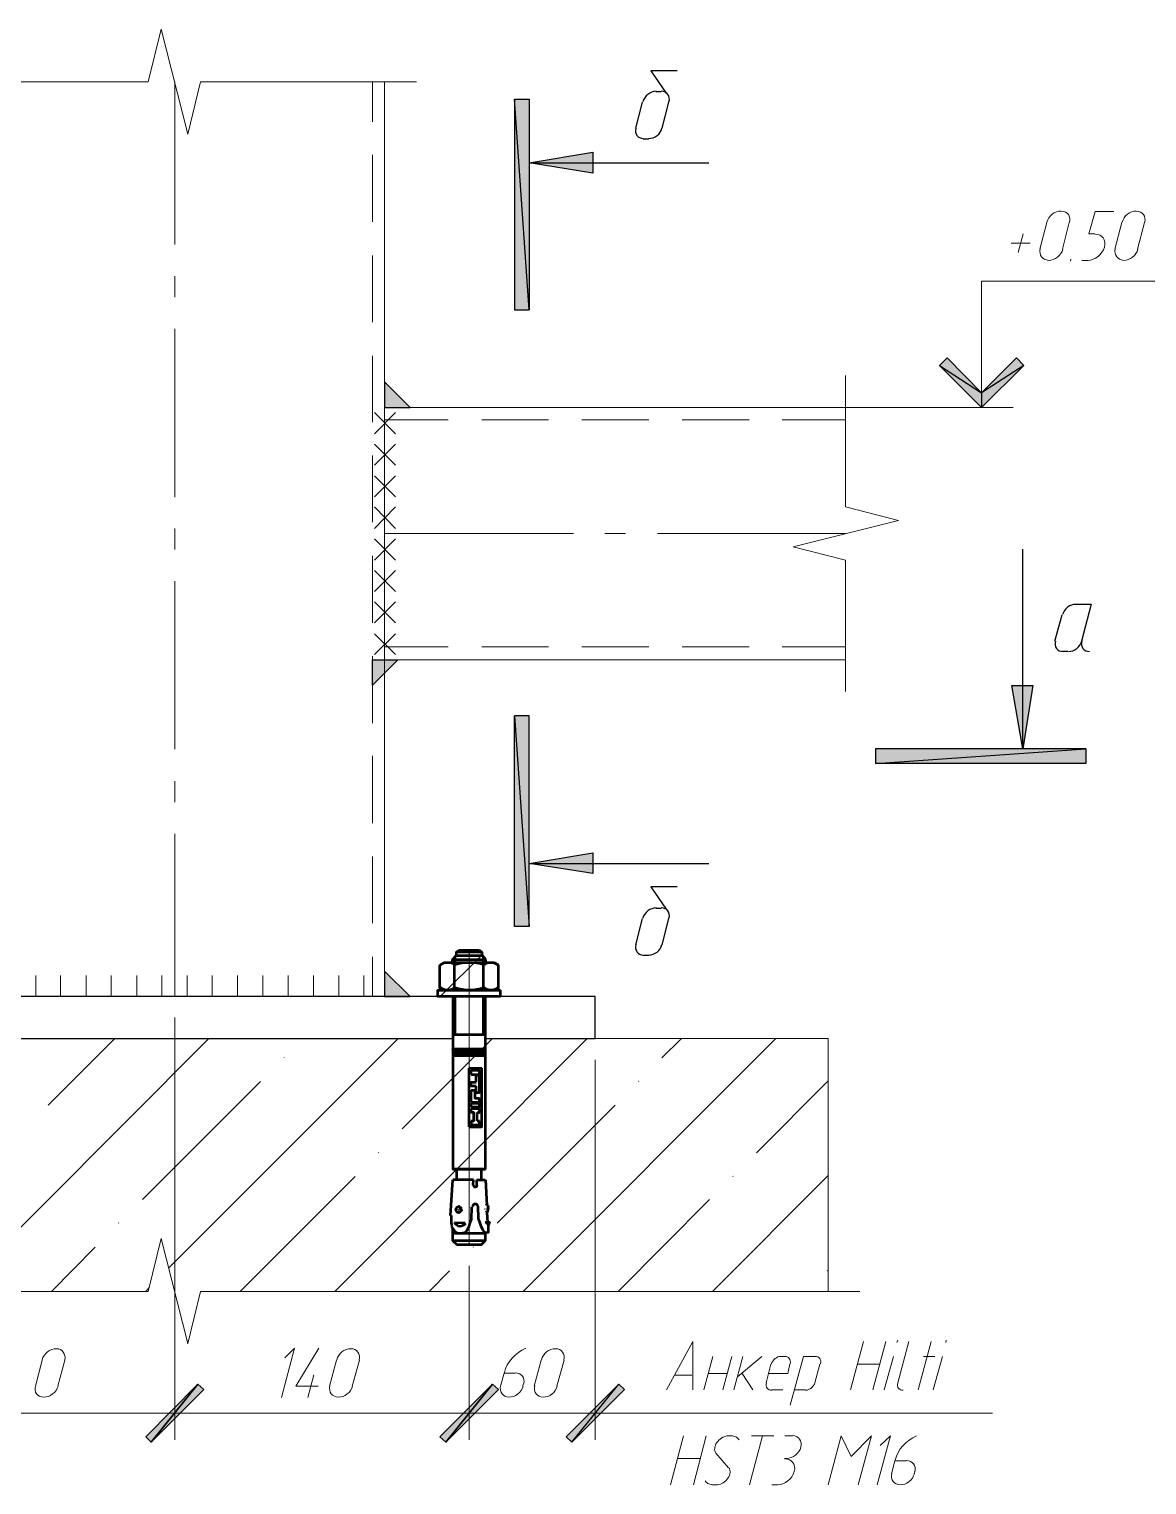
# Model space of a CAD drawing. Header units: millimetres. Extents: x -678 to 5260, y -935 to 3264.
# Drawn here: x 207 to 738, y 729 to 1421 of the extents above; entities that cross this region are included whole.
import ezdxf

# ---------------------------------------------------------------- set-up
doc = ezdxf.new("R2010")
doc.units = ezdxf.units.MM
doc.header["$MEASUREMENT"] = 0
doc.layers.get('0').update_dxf_attribs({"linetype": 'CONTINUOUS'})

msp = doc.modelspace()

# ---------------------------------------------------------------- hatches: boundary and pattern name
at = {"true_color": 0x000007}
h = msp.add_hatch(color=7, dxfattribs=at)
h.paths.add_polyline_path([(444.92591, 1387.77625), (444.92591, 1287.69326), (437.95495, 1387.77625)])
h.paths.add_polyline_path([(444.92591, 1287.69326), (437.95495, 1387.77625), (437.95495, 1287.69326)])
for points in [[(444.92591, 1357.56878), (475.13337, 1362.71401), (475.13337, 1352.7555)], [(376.21221, 1241.38621), (388.3284, 1241.38621), (376.21221, 1253.50239)], [(370.40308, 1121.38621), (382.51927, 1121.38621), (370.40308, 1109.436)], [(679.44873, 1079.06255), (674.3035, 1109.27002), (684.26201, 1109.27002)], [(444.92591, 1024.62272), (475.13337, 1029.76795), (475.13337, 1019.80944)], [(376.21221, 961.38621), (388.3284, 961.38621), (376.21221, 973.50239)]]:
    msp.add_hatch(color=7, dxfattribs=at).paths.add_polyline_path(points)
h = msp.add_hatch(color=7, dxfattribs=at)
h.paths.add_polyline_path([(659.86367, 1241.38621), (639.94665, 1261.30322), (659.86367, 1248.35716)])
h.paths.add_polyline_path([(639.94665, 1261.30322), (659.86367, 1248.35716), (643.59811, 1264.95467)])
h = msp.add_hatch(color=7, dxfattribs=at)
h.paths.add_polyline_path([(659.86367, 1241.38621), (679.94665, 1261.30322), (659.86367, 1248.35716)])
h.paths.add_polyline_path([(679.94665, 1261.30322), (659.86367, 1248.35716), (676.46118, 1264.95467)])
h = msp.add_hatch(color=7, dxfattribs=at)
h.paths.add_polyline_path([(437.95495, 994.7472), (437.95495, 1094.83019), (444.92591, 994.7472)])
h.paths.add_polyline_path([(437.95495, 1094.83019), (444.92591, 994.7472), (444.92591, 1094.83019)])
h = msp.add_hatch(color=7, dxfattribs=at)
h.paths.add_polyline_path([(709.49022, 1072.0916), (609.40723, 1072.0916), (709.49022, 1079.06255)])
h.paths.add_polyline_path([(609.40723, 1072.0916), (709.49022, 1079.06255), (609.40723, 1079.06255)])
h = msp.add_hatch(color=7, dxfattribs=at)
h.paths.add_polyline_path([(262.68524, 752.25758), (265.17487, 749.60197), (287.41553, 777.15384)])
h.paths.add_polyline_path([(265.17487, 749.60197), (287.41553, 777.15384), (290.23711, 774.66421)])
h = msp.add_hatch(color=7, dxfattribs=at)
h.paths.add_polyline_path([(290.23711, 774.66421), (287.41553, 777.15384), (265.17487, 749.60197)])
h.paths.add_polyline_path([(287.41553, 777.15384), (265.17487, 749.60197), (262.68524, 752.25758)])
h = msp.add_hatch(color=7, dxfattribs=at)
h.paths.add_polyline_path([(402.43628, 752.25758), (405.25786, 749.60197), (427.49852, 777.15384)])
h.paths.add_polyline_path([(405.25786, 749.60197), (427.49852, 777.15384), (430.3201, 774.66421)])
h = msp.add_hatch(color=7, dxfattribs=at)
h.paths.add_polyline_path([(430.3201, 774.66421), (427.49852, 777.15384), (405.25786, 749.60197)])
h.paths.add_polyline_path([(427.49852, 777.15384), (405.25786, 749.60197), (402.43628, 752.25758)])
h = msp.add_hatch(color=7, dxfattribs=at)
h.paths.add_polyline_path([(462.51927, 752.25758), (465.17487, 749.60197), (487.58151, 777.15384)])
h.paths.add_polyline_path([(465.17487, 749.60197), (487.58151, 777.15384), (490.23711, 774.66421)])

# ---------------------------------------------------------------- linework, layer by layer
at = {"color": 7, "linetype": 'Continuous', "lineweight": 9, "true_color": 0x000007}
for points in [[(391.31595, 1396.075), (376.21221, 1396.075), (288.74333, 1396.075), (282.60225, 1371.17874), (269.98815, 1421.13724), (263.84707, 1396.075), (176.37819, 1396.075), (161.27445, 1396.075)], [(276.46118, 1318.7306), (276.46118, 1396.075), (276.46118, 1396.075)], [(370.40308, 1396.075), (370.40308, 1377.15384), (370.40308, 1377.15384)], [(376.21221, 1396.075), (376.21221, 1396.24098), (376.21221, 1396.24098)], [(370.40308, 1361.38621), (370.40308, 1329.51899), (370.40308, 1329.51899)], [(690.90101, 1329.18704), (687.58151, 1316.57293), (687.58151, 1316.57293)], [(698.36989, 1316.57293), (701.52342, 1329.18704), (701.52342, 1329.18704)], [(722.76823, 1334.49824), (713.80557, 1334.49824), (710.81802, 1323.87583), (713.6396, 1323.87583)], [(726.58566, 1329.18704), (723.26615, 1316.57293), (723.26615, 1316.57293)], [(734.05454, 1316.57293), (737.37404, 1329.18704), (737.37404, 1329.18704)], [(677.29105, 1314.91318), (679.6147, 1323.87583), (679.6147, 1323.87583)], [(673.97155, 1319.3945), (682.9342, 1319.3945), (682.9342, 1319.3945)], [(370.40308, 1313.58538), (370.40308, 1281.88413), (370.40308, 1281.88413)], [(702.18732, 1310.92977), (702.35329, 1311.75965), (702.35329, 1311.75965)], [(710.3201, 1311.26172), (707.49852, 1311.26172), (707.49852, 1311.26172)], [(276.46118, 1293.83434), (276.46118, 1303.79284), (276.46118, 1303.79284)], [(659.86367, 1241.38621), (659.86367, 1301.30322), (659.86367, 1301.30322)], [(659.86367, 1301.30322), (770.56906, 1301.30322), (770.56906, 1301.30322)], [(276.46118, 1198.7306), (276.46118, 1278.7306), (276.46118, 1278.7306)], [(370.40308, 1265.95052), (370.40308, 1234.41525), (370.40308, 1234.41525)], [(595.29935, 1256.48994), (595.29935, 1241.38621), (595.29935, 1194.0833), (620.36159, 1187.61027), (570.40308, 1175.16214), (595.29935, 1168.85509), (595.29935, 1121.38621), (595.29935, 1106.44845)], [(371.39893, 1228.7721), (381.35744, 1238.89658), (381.35744, 1238.89658)], [(381.35744, 1228.7721), (371.39893, 1238.89658), (371.39893, 1238.89658)], [(376.21221, 1121.38621), (376.21221, 1241.38621), (376.21221, 1241.38621)], [(595.29935, 1241.38621), (595.13337, 1241.55218), (595.13337, 1241.55218)], [(595.29935, 1241.38621), (674.9674, 1241.38621), (674.9674, 1241.38621)], [(376.21221, 1235.4111), (406.41968, 1235.4111), (406.41968, 1235.4111)], [(422.35329, 1235.4111), (454.05454, 1235.4111), (454.05454, 1235.4111)], [(469.98815, 1235.4111), (501.68939, 1235.4111), (501.68939, 1235.4111)], [(517.623, 1235.4111), (549.49022, 1235.4111), (549.49022, 1235.4111)], [(565.09188, 1235.4111), (595.29935, 1235.4111), (595.29935, 1235.4111)], [(370.40308, 1218.48164), (370.40308, 1186.7804), (370.40308, 1186.7804)], [(371.39893, 1214.00031), (381.35744, 1223.95882), (381.35744, 1223.95882)], [(381.35744, 1214.00031), (371.39893, 1223.95882), (371.39893, 1223.95882)], [(371.39893, 1198.89658), (381.35744, 1208.85509), (381.35744, 1208.85509)], [(381.35744, 1198.89658), (371.39893, 1208.85509), (371.39893, 1208.85509)], [(371.39893, 1183.79284), (381.35744, 1194.0833), (381.35744, 1194.0833)], [(381.35744, 1183.79284), (371.39893, 1194.0833), (371.39893, 1194.0833)], [(276.46118, 1173.83434), (276.46118, 1183.79284), (276.46118, 1183.79284)], [(371.39893, 1168.85509), (381.35744, 1178.97957), (381.35744, 1178.97957)], [(381.35744, 1168.85509), (371.39893, 1178.97957), (371.39893, 1178.97957)], [(376.21221, 1181.46919), (466.00474, 1181.46919), (466.00474, 1181.46919)], [(480.77653, 1181.46919), (490.73503, 1181.46919), (490.73503, 1181.46919)], [(505.83877, 1181.46919), (595.29935, 1181.46919), (595.29935, 1181.46919)], [(370.40308, 1170.84679), (370.40308, 1138.97957), (370.40308, 1138.97957)], [(371.39893, 1153.91733), (381.35744, 1163.87583), (381.35744, 1163.87583)], [(381.35744, 1153.91733), (371.39893, 1163.87583), (371.39893, 1163.87583)], [(276.46118, 1078.89658), (276.46118, 1158.7306), (276.46118, 1158.7306)], [(371.39893, 1138.97957), (381.35744, 1148.93807), (381.35744, 1148.93807)], [(381.35744, 1138.97957), (371.39893, 1148.93807), (371.39893, 1148.93807)], [(371.39893, 1123.87583), (381.35744, 1133.83434), (381.35744, 1133.83434)], [(381.35744, 1123.87583), (371.39893, 1133.83434), (371.39893, 1133.83434)], [(370.40308, 1123.21193), (370.40308, 1091.34471), (370.40308, 1091.34471)], [(406.41968, 1127.52728), (376.21221, 1127.52728), (376.21221, 1127.52728)], [(454.05454, 1127.52728), (422.35329, 1127.52728), (422.35329, 1127.52728)], [(501.68939, 1127.52728), (469.98815, 1127.52728), (469.98815, 1127.52728)], [(549.49022, 1127.52728), (517.623, 1127.52728), (517.623, 1127.52728)], [(595.29935, 1127.52728), (565.09188, 1127.52728), (565.09188, 1127.52728)], [(370.40308, 1075.74305), (370.40308, 1043.87583), (370.40308, 1043.87583)], [(276.46118, 1053.83434), (276.46118, 1063.79284), (276.46118, 1063.79284)], [(276.46118, 961.38621), (276.46118, 1038.7306), (276.46118, 1038.7306)], [(370.40308, 1027.94222), (370.40308, 996.24098), (370.40308, 996.24098)], [(416.37819, 843.54388), (416.37819, 983.46089), (416.37819, 983.46089)], [(370.40308, 980.30737), (370.40308, 961.38621), (370.40308, 961.38621)], [(402.60225, 961.38621), (422.35329, 981.13724), (422.35329, 981.13724)], [(376.21221, 961.38621), (388.3284, 961.38621), (376.21221, 973.50239), (376.21221, 961.38621), (176.37819, 961.38621)], [(210.40308, 961.38621), (210.40308, 971.34471), (210.40308, 971.34471)], [(222.18732, 961.38621), (222.18732, 971.34471), (222.18732, 971.34471)], [(234.3035, 961.38621), (234.3035, 971.34471), (234.3035, 971.34471)], [(246.25371, 961.38621), (246.25371, 971.34471), (246.25371, 971.34471)], [(258.36989, 961.38621), (258.36989, 971.34471), (258.36989, 971.34471)], [(270.3201, 961.38621), (270.3201, 971.34471), (270.3201, 971.34471)], [(282.43628, 961.38621), (282.43628, 971.34471), (282.43628, 971.34471)], [(294.22051, 961.38621), (294.22051, 971.34471), (294.22051, 971.34471)], [(306.33669, 961.38621), (306.33669, 971.34471), (306.33669, 971.34471)], [(318.2869, 961.38621), (318.2869, 971.34471), (318.2869, 971.34471)], [(330.40308, 961.38621), (330.40308, 971.34471), (330.40308, 971.34471)], [(342.35329, 961.38621), (342.35329, 971.34471), (342.35329, 971.34471)], [(354.46947, 961.38621), (354.46947, 971.34471), (354.46947, 971.34471)], [(366.25371, 961.38621), (366.25371, 971.34471), (366.25371, 971.34471)], [(276.46118, 951.4277), (276.46118, 750.7638), (276.46118, 750.7638)], [(276.46118, 951.4277), (276.46118, 750.7638), (276.46118, 750.7638)], [(424.01304, 941.46919), (587.00059, 941.46919), (587.00059, 821.30322), (288.74333, 821.30322), (282.60225, 796.57293), (269.98815, 846.36546), (263.84707, 821.30322), (-34.41019, 821.30322), (-49.51393, 821.30322)], [(144.01304, 941.46919), (408.57736, 941.46919), (408.57736, 941.46919)], [(172.72674, 821.30322), (292.72674, 941.46919), (292.72674, 941.46919)], [(216.37819, 909.76795), (247.91346, 941.46919), (247.91346, 941.46919)], [(273.6396, 832.42355), (382.68524, 941.46919), (382.68524, 941.46919)], [(352.47777, 821.30322), (472.47777, 941.46919), (472.47777, 941.46919)], [(384.51097, 898.48164), (427.49852, 941.46919), (427.49852, 941.46919)], [(442.10433, 821.30322), (562.10433, 941.46919), (562.10433, 941.46919)], [(507.99645, 932.34056), (517.29105, 941.46919), (517.29105, 941.46919)], [(328.41138, 932.34056), (328.41138, 932.50654), (328.41138, 932.50654)], [(476.2952, 931.34471), (476.2952, 750.7638), (476.2952, 750.7638)], [(261.19147, 864.95467), (317.29105, 921.05426), (317.29105, 921.05426)], [(497.04209, 921.05426), (496.87611, 921.22023), (496.87611, 921.22023)], [(552.9757, 887.19533), (587.00059, 921.38621), (587.00059, 921.38621)], [(429.6562, 853.66836), (485.75578, 909.76795), (485.75578, 909.76795)], [(373.39064, 887.19533), (373.22466, 887.36131), (373.22466, 887.36131)], [(307.49852, 821.30322), (362.2703, 875.90903), (362.2703, 875.90903)], [(532.06284, 821.30322), (587.00059, 876.40695), (587.00059, 876.40695)], [(541.85537, 875.90903), (541.68939, 876.075), (541.68939, 876.075)], [(487.24956, 821.30322), (530.56906, 864.95467), (530.56906, 864.95467)], [(413.39064, 859.97542), (409.40723, 860.30737), (409.40723, 860.30737)], [(411.39893, 858.14969), (411.56491, 862.29907), (411.56491, 862.29907)], [(423.51512, 860.30737), (426.00474, 860.47334), (426.00474, 860.47334)], [(249.90516, 853.66836), (249.73918, 853.83434), (249.73918, 853.83434)], [(217.87196, 821.30322), (238.61885, 842.38206), (238.61885, 842.38206)], [(418.36989, 842.38206), (418.20391, 842.54803), (418.20391, 842.54803)], [(397.29105, 821.30322), (407.08358, 831.09575), (407.08358, 831.09575)], [(416.37819, 833.4194), (416.37819, 750.7638), (416.37819, 750.7638)], [(416.37819, 833.4194), (416.37819, 750.7638), (416.37819, 750.7638)], [(586.66864, 831.09575), (586.50267, 831.26172), (586.50267, 831.26172)], [(262.68524, 821.30322), (264.34499, 823.12894), (264.34499, 823.12894)], [(602.10433, 821.30322), (587.00059, 821.30322), (587.00059, 821.30322)], [(282.60225, 796.57293), (282.43628, 796.7389), (282.43628, 796.7389)], [(510.15412, 774.49824), (522.60225, 797.56878), (522.60225, 774.49824)], [(603.76408, 797.56878), (597.623, 774.49824), (597.623, 774.49824)], [(608.24541, 774.49824), (614.38649, 797.56878), (614.38649, 797.56878)], [(620.02964, 798.0667), (619.69769, 797.07085), (619.69769, 797.07085)], [(625.34084, 797.56878), (620.02964, 777.81774), (620.02964, 777.81774)], [(629.82217, 774.49824), (635.96325, 797.56878), (635.96325, 797.56878)], [(643.10018, 798.0667), (642.9342, 797.07085), (642.9342, 797.07085)], [(328.74333, 789.76795), (333.39064, 794.24928), (327.24956, 770.84679)], [(344.67694, 776.32397), (334.05454, 776.32397), (345.00889, 794.24928)], [(527.91346, 774.49824), (532.22881, 790.43185), (532.22881, 790.43185)], [(536.87611, 774.49824), (541.19147, 790.43185), (541.19147, 790.43185)], [(546.50267, 790.43185), (542.18732, 774.49824), (542.18732, 774.49824)], [(543.84707, 780.63932), (555.46533, 790.43185), (555.46533, 790.43185)], [(564.59396, 790.43185), (566.25371, 790.43185), (566.25371, 790.43185)], [(575.21636, 790.43185), (568.90931, 767.19533), (568.90931, 767.19533)], [(580.52757, 790.43185), (575.21636, 790.43185), (575.21636, 790.43185)], [(613.55661, 774.49824), (618.03794, 790.43185), (618.03794, 790.43185)], [(632.3118, 790.43185), (637.623, 790.43185), (637.623, 790.43185)], [(636.9591, 774.49824), (641.27445, 790.43185), (641.27445, 790.43185)], [(213.39064, 788.60612), (210.23711, 776.32397), (210.23711, 776.32397)], [(220.85952, 776.32397), (224.17902, 788.60612), (224.17902, 788.60612)], [(353.30765, 788.60612), (349.98815, 776.32397), (349.98815, 776.32397)], [(360.77653, 776.32397), (364.26201, 788.60612), (364.26201, 788.60612)], [(438.2869, 782.46504), (432.9757, 782.46504), (431.31595, 776.32397)], [(450.56906, 788.60612), (447.24956, 776.32397), (447.24956, 776.32397)], [(458.03794, 776.32397), (461.52342, 788.60612), (461.52342, 788.60612)], [(530.07113, 782.29907), (539.03379, 782.29907), (539.03379, 782.29907)], [(551.14997, 774.49824), (546.17072, 782.29907), (546.17072, 782.29907)], [(557.45703, 777.81774), (559.78068, 786.7804), (559.78068, 786.7804)], [(568.74333, 786.7804), (567.74748, 782.29907), (558.78483, 782.29907)], [(583.01719, 786.7804), (580.69354, 777.81774), (580.69354, 777.81774)], [(601.10848, 786.7804), (611.73089, 786.7804), (611.73089, 786.7804)], [(339.69769, 770.84679), (342.51927, 781.63517), (342.51927, 781.63517)], [(441.93835, 776.32397), (442.10433, 777.15384), (442.10433, 777.15384)], [(514.13752, 781.46919), (522.2703, 781.46919), (522.2703, 781.46919)], [(560.11263, 774.49824), (565.42383, 774.49824), (565.42383, 774.49824)], [(576.21221, 774.49824), (570.90101, 774.49824), (570.90101, 774.49824)], [(116.46118, 763.37791), (296.37819, 763.37791), (296.37819, 763.37791)], [(256.21221, 763.37791), (436.46118, 763.37791), (436.46118, 763.37791)], [(396.2952, 763.37791), (496.37819, 763.37791), (496.37819, 763.37791)], [(665.00889, 763.37791), (496.37819, 763.37791), (496.37819, 763.37791)], [(518.2869, 752.58953), (511.97985, 729.35301), (511.97985, 729.35301)], [(522.9342, 729.35301), (529.07528, 752.58953), (529.07528, 752.58953)], [(538.86781, 752.58953), (541.52342, 752.58953), (541.52342, 752.58953)], [(555.79728, 752.58953), (549.6562, 729.35301), (549.6562, 729.35301)], [(550.48607, 752.58953), (561.10848, 752.58953), (561.10848, 752.58953)], [(570.07113, 752.58953), (566.41968, 752.58953), (566.41968, 752.58953)], [(587.00059, 729.35301), (593.14167, 752.58953), (597.95495, 742.79699), (607.58151, 752.58953), (601.27445, 729.35301)], [(611.73089, 748.1082), (616.54416, 752.58953), (610.23711, 729.35301)], [(515.46533, 741.96712), (526.08773, 741.96712), (526.08773, 741.96712)], [(533.55661, 744.45675), (539.69769, 737.48579), (539.69769, 737.48579)], [(567.24956, 741.96712), (566.25371, 741.96712), (566.25371, 741.96712)], [(624.01304, 740.80529), (618.70184, 740.80529), (617.04209, 734.66421)], [(627.83047, 734.66421), (627.99645, 735.49409), (627.99645, 735.49409)], [(534.38649, 729.35301), (531.73089, 729.35301), (531.73089, 729.35301)], [(563.10018, 729.35301), (560.2786, 729.35301), (560.2786, 729.35301)]]:
    msp.add_lwpolyline(points, dxfattribs=at)
at = {"color": 7, "linetype": 'Continuous', "lineweight": 25, "true_color": 0x000007}
for points in [[(515.29935, 1401.38621), (502.68524, 1401.38621), (509.98815, 1390.7638)], [(505.00889, 1391.4277), (507.6645, 1391.4277), (507.6645, 1391.4277)], [(495.54831, 1374.00031), (498.70184, 1386.44845), (498.70184, 1386.44845)], [(511.14997, 1386.44845), (507.99645, 1374.00031), (507.99645, 1374.00031)], [(501.68939, 1368.85509), (499.03379, 1368.85509), (499.03379, 1368.85509)], [(444.92591, 1357.56878), (530.23711, 1357.56878), (530.23711, 1357.56878)], [(679.44873, 1079.06255), (679.44873, 1174.00031), (679.44873, 1174.00031)], [(694.71844, 1130.34886), (698.20391, 1142.79699), (698.20391, 1142.79699)], [(704.51097, 1147.94222), (711.97985, 1147.94222), (707.33254, 1130.34886)], [(700.85952, 1125.36961), (698.36989, 1125.36961), (698.36989, 1125.36961)], [(444.92591, 1024.62272), (530.23711, 1024.62272), (530.23711, 1024.62272)], [(515.29935, 1013.50239), (502.68524, 1013.50239), (509.98815, 1002.87998)], [(505.00889, 1003.37791), (507.6645, 1003.37791), (507.6645, 1003.37791)], [(495.54831, 985.95052), (498.70184, 998.56463), (498.70184, 998.56463)], [(511.14997, 998.56463), (507.99645, 985.95052), (507.99645, 985.95052)], [(501.68939, 980.97127), (499.03379, 980.97127), (499.03379, 980.97127)], [(408.57736, 961.38621), (144.01304, 961.38621), (144.01304, 961.38621)], [(424.01304, 941.46919), (476.2952, 941.46919), (476.2952, 961.38621), (424.01304, 961.38621)], [(144.01304, 941.46919), (408.57736, 941.46919), (408.57736, 941.46919)]]:
    msp.add_lwpolyline(points, dxfattribs=at)
at = {"color": 7, "linetype": 'Continuous', "lineweight": 20, "true_color": 0x000007}
for points in [[(376.21221, 1396.075), (376.21221, 961.38621), (376.21221, 961.38621)], [(376.21221, 1241.38621), (595.29935, 1241.38621), (595.29935, 1241.38621)], [(376.21221, 1121.38621), (376.21221, 1241.38621), (376.21221, 1241.38621)], [(595.29935, 1121.38621), (376.21221, 1121.38621), (376.21221, 1121.38621)], [(376.21221, 961.38621), (176.37819, 961.38621), (176.37819, 961.38621)]]:
    msp.add_lwpolyline(points, dxfattribs=at)
at = {"color": 7, "linetype": 'Continuous', "lineweight": -2, "true_color": 0x000007}
for points in [[(444.92591, 1387.77625), (444.92591, 1287.69326), (437.95495, 1387.77625)], [(444.92591, 1287.69326), (437.95495, 1387.77625), (437.95495, 1287.69326)], [(444.92591, 1357.56878), (475.13337, 1362.71401), (475.13337, 1352.7555)], [(639.94665, 1261.30322), (659.86367, 1248.35716), (643.59811, 1264.95467)], [(659.86367, 1241.38621), (639.94665, 1261.30322), (659.86367, 1248.35716)], [(679.94665, 1261.30322), (659.86367, 1248.35716), (676.46118, 1264.95467)], [(659.86367, 1241.38621), (679.94665, 1261.30322), (659.86367, 1248.35716)], [(376.21221, 1241.38621), (388.3284, 1241.38621), (376.21221, 1253.50239)], [(370.40308, 1121.38621), (382.51927, 1121.38621), (370.40308, 1109.436)], [(679.44873, 1079.06255), (674.3035, 1109.27002), (684.26201, 1109.27002)], [(437.95495, 994.7472), (437.95495, 1094.83019), (444.92591, 994.7472)], [(437.95495, 1094.83019), (444.92591, 994.7472), (444.92591, 1094.83019)], [(709.49022, 1072.0916), (609.40723, 1072.0916), (709.49022, 1079.06255)], [(609.40723, 1072.0916), (709.49022, 1079.06255), (609.40723, 1079.06255)], [(444.92591, 1024.62272), (475.13337, 1029.76795), (475.13337, 1019.80944)], [(376.21221, 961.38621), (388.3284, 961.38621), (376.21221, 973.50239)], [(262.68524, 752.25758), (265.17487, 749.60197), (287.41553, 777.15384)], [(287.41553, 777.15384), (265.17487, 749.60197), (262.68524, 752.25758)], [(265.17487, 749.60197), (287.41553, 777.15384), (290.23711, 774.66421)], [(290.23711, 774.66421), (287.41553, 777.15384), (265.17487, 749.60197)], [(402.43628, 752.25758), (405.25786, 749.60197), (427.49852, 777.15384)], [(427.49852, 777.15384), (405.25786, 749.60197), (402.43628, 752.25758)], [(405.25786, 749.60197), (427.49852, 777.15384), (430.3201, 774.66421)], [(430.3201, 774.66421), (427.49852, 777.15384), (405.25786, 749.60197)], [(462.51927, 752.25758), (465.17487, 749.60197), (487.58151, 777.15384)], [(465.17487, 749.60197), (487.58151, 777.15384), (490.23711, 774.66421)]]:
    msp.add_lwpolyline(points, close=True, dxfattribs=at)
at = {"color": 7, "linetype": 'Continuous', "lineweight": 9, "true_color": 0x000007}
for points in [[(376.21221, 1241.38621), (388.3284, 1241.38621), (376.21221, 1253.50239)], [(370.40308, 1121.38621), (382.51927, 1121.38621), (370.40308, 1109.436)]]:
    msp.add_lwpolyline(points, close=True, dxfattribs=at)
at = {"color": 7, "linetype": 'Continuous', "lineweight": 50, "true_color": 0x000007}
for points in [[(421.35744, 983.46089), (422.35329, 982.46504), (410.23711, 982.46504), (411.39893, 983.46089)], [(410.23711, 982.46504), (410.23711, 980.97127), (410.23711, 980.97127)], [(411.39893, 983.46089), (421.35744, 983.46089), (421.35744, 983.46089)], [(422.35329, 982.46504), (422.35329, 980.97127), (422.35329, 980.97127)], [(404.26201, 977.48579), (402.43628, 976.32397), (402.43628, 976.32397)], [(402.43628, 965.36961), (402.43628, 976.32397), (402.43628, 976.32397)], [(428.3284, 977.48579), (404.26201, 977.48579), (404.26201, 977.48579)], [(408.41138, 978.97957), (410.23711, 980.97127), (410.23711, 980.97127)], [(408.41138, 977.48579), (408.41138, 978.97957), (408.41138, 978.97957)], [(408.41138, 978.97957), (424.34499, 978.97957), (424.34499, 978.97957)], [(409.40723, 965.36961), (409.40723, 976.32397), (409.40723, 976.32397)], [(409.57321, 980.30737), (409.57321, 977.48579), (409.57321, 977.48579)], [(410.23711, 980.97127), (422.68524, 980.97127), (422.68524, 980.97127)], [(424.34499, 978.97957), (422.68524, 980.97127), (422.68524, 980.97127)], [(423.01719, 980.30737), (423.01719, 977.48579), (423.01719, 977.48579)], [(423.18317, 965.36961), (423.18317, 976.32397), (423.18317, 976.32397)], [(424.34499, 977.48579), (424.34499, 978.97957), (424.34499, 978.97957)], [(428.3284, 977.48579), (430.3201, 976.32397), (430.3201, 976.32397)], [(430.3201, 965.36961), (430.3201, 976.32397), (430.3201, 976.32397)], [(431.31595, 961.38621), (401.44043, 961.38621), (401.44043, 964.37376), (431.31595, 964.37376)], [(404.26201, 964.37376), (402.43628, 965.36961), (402.43628, 965.36961)], [(428.3284, 964.37376), (430.3201, 965.36961), (430.3201, 965.36961)], [(431.31595, 961.38621), (431.31595, 964.37376), (431.31595, 964.37376)], [(408.57736, 961.38621), (408.57736, 879.3945), (408.57736, 879.3945)], [(409.57321, 961.38621), (409.57321, 943.29492), (409.57321, 943.29492)], [(423.01719, 961.38621), (423.01719, 943.29492), (423.01719, 943.29492)], [(424.01304, 961.38621), (424.01304, 879.3945), (424.01304, 879.3945)], [(424.01304, 943.29492), (408.57736, 943.29492), (408.57736, 943.29492)], [(409.24126, 936.48994), (408.57736, 935.66006), (408.57736, 935.66006)], [(408.57736, 935.82604), (409.07528, 936.48994), (408.57736, 936.15799), (408.74333, 936.48994)], [(408.57736, 936.32397), (408.57736, 936.48994), (424.01304, 936.48994)], [(408.57736, 933.33641), (411.56491, 936.48994), (408.57736, 933.50239), (411.39893, 936.48994)], [(408.57736, 933.83434), (411.06698, 936.48994), (408.57736, 934.00031), (410.90101, 936.48994)], [(408.57736, 934.16629), (410.73503, 936.48994), (408.57736, 934.33226), (410.56906, 936.48994)], [(408.57736, 934.66421), (410.23711, 936.48994), (408.57736, 934.83019), (410.07113, 936.48994)], [(408.57736, 934.99616), (409.90516, 936.48994), (408.57736, 935.16214), (409.57321, 936.48994)], [(408.57736, 935.49409), (409.40723, 936.48994), (408.57736, 935.66006)], [(409.07528, 933.33641), (412.06284, 936.48994), (408.74333, 933.33641), (411.73089, 936.48994)], [(409.40723, 933.33641), (412.39479, 936.48994), (409.24126, 933.33641), (412.22881, 936.48994)], [(409.90516, 933.33641), (412.89271, 936.48994), (409.57321, 933.33641), (412.56076, 936.48994)], [(410.23711, 933.33641), (413.22466, 936.48994), (410.07113, 933.33641), (413.05869, 936.48994)], [(410.73503, 933.33641), (413.72259, 936.48994), (410.56906, 933.33641), (413.39064, 936.48994)], [(411.06698, 933.33641), (414.05454, 936.48994), (410.90101, 933.33641), (413.88856, 936.48994)], [(411.56491, 933.33641), (414.55246, 936.48994), (411.39893, 933.33641), (414.38649, 936.48994)], [(412.06284, 933.33641), (414.88441, 936.48994), (411.73089, 933.33641), (414.71844, 936.48994)], [(412.39479, 933.33641), (415.38234, 936.48994), (412.22881, 933.33641), (415.21636, 936.48994)], [(412.89271, 933.33641), (415.88026, 936.48994), (412.56076, 933.33641), (415.54831, 936.48994)], [(413.22466, 933.33641), (416.21221, 936.48994), (413.05869, 933.33641), (416.04624, 936.48994)], [(413.72259, 933.33641), (416.71014, 936.48994), (413.39064, 933.33641), (416.37819, 936.48994)], [(414.05454, 933.33641), (417.04209, 936.48994), (413.88856, 933.33641), (416.87611, 936.48994)], [(414.55246, 933.33641), (417.54001, 936.48994), (414.38649, 933.33641), (417.37404, 936.48994)], [(414.88441, 933.33641), (417.87196, 936.48994), (414.71844, 933.33641), (417.70599, 936.48994)], [(415.38234, 933.33641), (418.36989, 936.48994), (415.21636, 933.33641), (418.20391, 936.48994)], [(415.88026, 933.33641), (418.70184, 936.48994), (415.54831, 933.33641), (418.53586, 936.48994)], [(416.21221, 933.33641), (419.19976, 936.48994), (416.04624, 933.33641), (419.03379, 936.48994)], [(416.71014, 933.33641), (419.69769, 936.48994), (416.37819, 933.33641), (419.36574, 936.48994)], [(417.04209, 933.33641), (420.02964, 936.48994), (416.87611, 933.33641), (419.86367, 936.48994)], [(417.54001, 933.33641), (420.52757, 936.48994), (417.37404, 933.33641), (420.19562, 936.48994)], [(417.87196, 933.33641), (420.85952, 936.48994), (417.70599, 933.33641), (420.69354, 936.48994)], [(418.36989, 933.33641), (421.35744, 936.48994), (418.20391, 933.33641), (421.19147, 936.48994)], [(418.70184, 933.33641), (421.68939, 936.48994), (418.53586, 933.33641), (421.52342, 936.48994)], [(419.19976, 933.33641), (422.18732, 936.48994), (419.03379, 933.33641), (422.02134, 936.48994)], [(419.69769, 933.33641), (422.68524, 936.48994), (419.36574, 933.33641), (422.35329, 936.48994)], [(423.01719, 936.48994), (420.02964, 933.33641), (420.02964, 933.33641)], [(420.52757, 933.33641), (423.51512, 936.48994), (423.51512, 936.48994)], [(423.84707, 936.48994), (420.85952, 933.33641), (420.85952, 933.33641)], [(421.35744, 933.33641), (424.01304, 936.32397), (421.19147, 933.33641), (424.01304, 936.48994)], [(421.68939, 933.33641), (424.01304, 935.82604), (421.52342, 933.33641), (424.01304, 936.15799)], [(422.18732, 933.33641), (424.01304, 935.49409), (422.02134, 933.33641), (424.01304, 935.66006)], [(422.68524, 933.33641), (424.01304, 934.99616), (422.35329, 933.33641), (424.01304, 935.16214)], [(423.01719, 933.33641), (424.01304, 934.66421), (422.85122, 933.33641), (424.01304, 934.83019)], [(423.51512, 933.33641), (424.01304, 934.16629), (423.18317, 933.33641), (424.01304, 934.33226)], [(423.84707, 933.33641), (424.01304, 933.83434), (423.68109, 933.33641), (424.01304, 934.00031)], [(408.57736, 933.33641), (424.01304, 933.33641), (424.01304, 933.33641)], [(416.37819, 927.36131), (422.35329, 927.36131), (422.35329, 927.36131)], [(416.37819, 899.47749), (416.37819, 927.36131), (416.37819, 927.36131)], [(422.35329, 899.47749), (422.35329, 927.36131), (422.35329, 927.36131)], [(424.01304, 933.50239), (424.01304, 933.33641), (424.01304, 933.33641)], [(417.37404, 926.36546), (421.35744, 926.36546), (421.35744, 926.36546)], [(417.37404, 924.37376), (417.37404, 926.36546), (417.37404, 926.36546)], [(417.37404, 924.37376), (421.35744, 924.37376), (421.35744, 924.37376)], [(419.69769, 918.89658), (417.37404, 918.89658), (417.37404, 920.72231), (419.69769, 920.72231)], [(419.69769, 920.72231), (419.69769, 924.04181), (419.69769, 924.04181)], [(419.69769, 924.04181), (421.35744, 924.04181), (421.35744, 924.04181)], [(421.35744, 924.37376), (421.35744, 926.36546), (421.35744, 926.36546)], [(421.35744, 915.74305), (421.35744, 924.04181), (421.35744, 924.04181)], [(417.37404, 916.90488), (419.03379, 916.90488), (419.03379, 916.90488)], [(417.37404, 911.26172), (417.37404, 916.90488), (417.37404, 916.90488)], [(419.03379, 916.90488), (419.03379, 913.08745), (419.03379, 913.08745)], [(419.69769, 915.74305), (419.69769, 918.89658), (419.69769, 918.89658)], [(419.69769, 915.74305), (421.35744, 915.74305), (421.35744, 915.74305)], [(417.37404, 911.26172), (421.35744, 911.26172), (421.35744, 911.26172)], [(417.37404, 908.93807), (417.37404, 910.7638), (417.37404, 910.7638)], [(417.37404, 910.7638), (421.35744, 910.7638), (421.35744, 910.7638)], [(417.37404, 908.93807), (421.35744, 908.93807), (421.35744, 908.93807)], [(417.37404, 902.29907), (418.53586, 902.29907), (418.53586, 906.28247), (417.37404, 906.28247), (417.37404, 908.27417)], [(417.37404, 908.27417), (421.35744, 908.27417), (421.35744, 908.27417)], [(419.03379, 913.08745), (421.35744, 913.08745), (421.35744, 913.08745)], [(420.19562, 902.29907), (420.19562, 906.28247), (420.19562, 906.28247)], [(420.19562, 906.28247), (421.35744, 906.28247), (421.35744, 906.28247)], [(421.35744, 911.26172), (421.35744, 913.08745), (421.35744, 913.08745)], [(421.35744, 908.93807), (421.35744, 910.7638), (421.35744, 910.7638)], [(421.35744, 906.28247), (421.35744, 908.27417), (421.35744, 908.27417)], [(416.37819, 899.47749), (422.35329, 899.47749), (422.35329, 899.47749)], [(417.37404, 902.29907), (417.37404, 900.47334), (421.35744, 900.47334), (421.35744, 902.29907)], [(420.19562, 902.29907), (421.35744, 902.29907), (421.35744, 902.29907)], [(410.56906, 874.24928), (410.56906, 878.7306), (410.56906, 878.7306)], [(422.18732, 874.24928), (422.18732, 878.7306), (422.18732, 878.7306)], [(407.58151, 857.31982), (408.57736, 874.24928), (408.57736, 874.24928)], [(418.36989, 874.24928), (408.57736, 874.24928), (408.57736, 874.24928)], [(418.20391, 871.75965), (418.36989, 874.24928), (418.36989, 874.24928)], [(420.02964, 874.24928), (424.01304, 874.24928), (424.01304, 874.24928)], [(420.02964, 871.75965), (420.02964, 874.24928), (420.02964, 874.24928)], [(425.00889, 862.13309), (424.34499, 874.24928), (424.34499, 874.24928)], [(417.54001, 855.49409), (417.70599, 861.46919), (417.70599, 861.46919)], [(420.85952, 855.99201), (420.69354, 861.80114), (420.69354, 861.80114)], [(425.17487, 862.13309), (424.51097, 862.79699), (424.51097, 862.79699)], [(425.17487, 858.81359), (424.51097, 859.47749), (424.51097, 859.47749)], [(425.00889, 861.96712), (425.50682, 861.96712), (425.50682, 861.96712)], [(425.17487, 854.16629), (425.00889, 858.81359), (425.00889, 858.81359)], [(425.17487, 858.97957), (425.50682, 861.96712), (425.50682, 861.96712)], [(407.91346, 852.34056), (408.57736, 851.17874), (409.40723, 850.01691), (410.73503, 849.18704), (412.22881, 849.02106), (414.55246, 849.35301), (415.54831, 850.51484), (416.37819, 852.34056), (416.87611, 853.83434), (417.54001, 855.49409)], [(414.55246, 853.66836), (409.40723, 853.83434), (409.40723, 853.83434)], [(424.01304, 849.18704), (422.85122, 850.51484), (422.02134, 852.34056), (421.52342, 854.16629), (420.85952, 855.99201)], [(424.01304, 854.16629), (426.00474, 854.16629), (425.34084, 852.67251)], [(425.34084, 852.67251), (425.34084, 849.35301), (424.01304, 849.18704)], [(408.57736, 845.36961), (408.57736, 850.84679), (408.57736, 850.84679)], [(424.01304, 849.35301), (424.01304, 845.36961), (408.57736, 845.36961), (410.56906, 843.54388), (422.18732, 843.54388), (424.01304, 845.36961)], [(408.57736, 849.02106), (424.01304, 849.02106), (424.01304, 849.02106)]]:
    msp.add_lwpolyline(points, dxfattribs=at)
for points in [[(419.86367, 933.33641), (422.85122, 936.48994)], [(423.18317, 936.48994), (420.19562, 933.33641)], [(420.69354, 933.33641), (423.68109, 936.48994)], [(408.57736, 879.3945), (424.01304, 879.3945)], [(411.56491, 861.80114), (412.39479, 861.13724), (412.56076, 859.64347), (411.73089, 858.81359), (410.90101, 858.81359), (410.23711, 859.64347), (410.23711, 860.63932), (410.90101, 861.46919)]]:
    msp.add_lwpolyline(points, close=True, dxfattribs=at)
at = {"color": 7, "linetype": 'Continuous', "lineweight": 25, "true_color": 0x000007}
for points in [[(505.17487, 1391.59367), (502.51927, 1391.59367), (499.69769, 1389.27002), (498.86781, 1386.61442)], [(511.31595, 1386.61442), (512.14582, 1389.27002), (510.48607, 1391.59367), (507.6645, 1391.59367)], [(495.54831, 1374.00031), (494.88441, 1371.34471), (496.37819, 1369.18704), (499.19976, 1369.18704)], [(501.68939, 1369.18704), (504.51097, 1369.02106), (507.33254, 1371.34471), (507.99645, 1374.00031)], [(704.67694, 1147.77625), (701.85537, 1147.94222), (699.19976, 1145.61857), (698.36989, 1142.96297)], [(695.05039, 1130.34886), (694.22051, 1127.69326), (695.88026, 1125.36961), (698.70184, 1125.36961)], [(701.19147, 1125.36961), (704.01304, 1125.36961), (706.66864, 1127.69326), (707.49852, 1130.34886)], [(707.49852, 1130.34886), (706.83462, 1127.69326), (708.49437, 1125.36961), (711.14997, 1125.36961)], [(505.17487, 1003.54388), (502.51927, 1003.54388), (499.69769, 1001.38621), (498.86781, 998.7306)], [(511.31595, 998.56463), (512.14582, 1001.38621), (510.48607, 1003.54388), (507.6645, 1003.54388)], [(495.54831, 986.1165), (494.88441, 983.46089), (496.37819, 981.13724), (499.19976, 981.13724)], [(501.68939, 981.13724), (504.51097, 981.13724), (507.33254, 983.29492), (507.99645, 986.1165)]]:
    msp.add_open_spline(points, degree=3, dxfattribs=at)
at = {"color": 7, "linetype": 'Continuous', "lineweight": 9, "true_color": 0x000007}
for points in [[(697.70599, 1334.66421), (694.71844, 1334.66421), (691.73089, 1332.34056), (690.90101, 1329.35301)], [(701.68939, 1329.18704), (702.51927, 1332.17459), (700.69354, 1334.49824), (697.70599, 1334.66421)], [(733.39064, 1334.66421), (730.40308, 1334.66421), (727.41553, 1332.34056), (726.75163, 1329.35301)], [(737.37404, 1329.18704), (738.20391, 1332.17459), (736.37819, 1334.49824), (733.39064, 1334.66421)], [(687.74748, 1316.7389), (687.08358, 1313.75135), (688.90931, 1311.4277), (691.73089, 1311.26172)], [(691.73089, 1311.26172), (694.71844, 1311.26172), (697.70599, 1313.58538), (698.53586, 1316.57293)], [(723.43213, 1316.7389), (722.76823, 1313.75135), (724.59396, 1311.4277), (727.41553, 1311.26172)], [(727.41553, 1311.26172), (730.40308, 1311.26172), (733.39064, 1313.58538), (734.22051, 1316.57293)], [(425.00889, 862.13309), (424.84292, 860.97127), (425.00889, 859.97542), (425.17487, 858.97957)], [(220.19562, 794.0833), (217.20806, 794.24928), (214.22051, 791.75965), (213.39064, 788.7721)], [(224.17902, 788.60612), (224.84292, 791.59367), (223.01719, 794.0833), (220.19562, 794.0833)], [(360.11263, 794.0833), (357.12508, 794.24928), (354.13752, 791.75965), (353.47362, 788.7721)], [(364.09603, 788.60612), (364.92591, 791.59367), (363.10018, 794.0833), (360.11263, 794.0833)], [(443.26615, 794.24928), (438.2869, 792.25758), (434.3035, 787.61027), (433.14167, 782.79699)], [(457.37404, 794.0833), (454.38649, 794.24928), (451.39893, 791.75965), (450.73503, 788.7721)], [(461.35744, 788.60612), (462.18732, 791.59367), (460.36159, 794.0833), (457.37404, 794.0833)], [(564.59396, 790.43185), (562.60225, 790.43185), (560.61055, 788.7721), (559.94665, 786.7804)], [(568.90931, 786.94637), (569.40723, 788.93807), (568.24541, 790.43185), (566.25371, 790.43185)], [(583.34914, 786.94637), (583.84707, 788.93807), (582.68524, 790.43185), (580.69354, 790.43185)], [(442.2703, 777.15384), (443.10018, 780.14139), (441.27445, 782.63102), (438.2869, 782.63102)], [(210.23711, 776.48994), (209.40723, 773.50239), (211.23296, 771.17874), (214.22051, 771.01276)], [(214.22051, 771.01276), (217.20806, 771.01276), (220.19562, 773.33641), (221.02549, 776.32397)], [(350.15412, 776.48994), (349.49022, 773.50239), (351.31595, 771.17874), (354.3035, 771.01276)], [(354.3035, 771.01276), (357.12508, 771.01276), (360.2786, 773.33641), (360.9425, 776.32397)], [(431.31595, 776.48994), (430.65205, 773.50239), (432.47777, 771.17874), (435.29935, 771.01276)], [(435.29935, 771.01276), (438.2869, 771.01276), (441.27445, 773.33641), (442.10433, 776.32397)], [(447.58151, 776.48994), (446.75163, 773.50239), (448.57736, 771.17874), (451.56491, 771.01276)], [(451.56491, 771.01276), (454.55246, 771.01276), (457.54001, 773.33641), (458.20391, 776.32397)], [(557.623, 777.81774), (557.12508, 775.82604), (558.2869, 774.33226), (560.2786, 774.33226)], [(576.21221, 774.33226), (578.20391, 774.33226), (580.19562, 775.99201), (580.69354, 777.98372)], [(620.02964, 777.81774), (619.53172, 775.82604), (620.69354, 774.33226), (622.68524, 774.33226)], [(544.67694, 750.7638), (544.01304, 751.75965), (542.85122, 752.42355), (541.52342, 752.58953)], [(628.9923, 752.58953), (624.01304, 750.59782), (620.02964, 746.1165), (618.86781, 741.13724)], [(628.16242, 735.49409), (628.9923, 738.48164), (627.16657, 740.97127), (624.17902, 740.97127)], [(617.20806, 734.83019), (616.54416, 731.84264), (618.36989, 729.51899), (621.19147, 729.35301)], [(621.19147, 729.35301), (624.17902, 729.35301), (627.16657, 731.67666), (627.99645, 734.66421)], [(528.57736, 731.34471), (529.07528, 730.18289), (530.23711, 729.51899), (531.73089, 729.51899)]]:
    msp.add_open_spline(points, degree=3, dxfattribs=at)
for points in [[(710.3201, 1311.26172), (713.80557, 1311.26172), (717.29105, 1314.0833), (718.2869, 1317.56878), (718.2869, 1317.56878), (719.28275, 1321.05426), (717.12508, 1323.70986), (713.80557, 1323.70986)], [(539.03379, 752.58953), (537.04209, 752.42355), (535.21636, 751.09575), (534.05454, 749.436), (534.05454, 749.436), (532.89271, 747.77625), (532.72674, 745.78455), (533.55661, 744.45675)], [(567.24956, 741.96712), (570.23711, 741.96712), (573.22466, 744.29077), (574.05454, 747.27832), (574.05454, 747.27832), (574.71844, 750.26587), (573.05869, 752.58953), (570.07113, 752.7555)], [(562.9342, 729.35301), (566.41968, 729.51899), (569.90516, 732.17459), (570.90101, 735.66006), (570.90101, 735.66006), (571.73089, 739.14554), (569.73918, 741.80114), (566.25371, 741.80114)], [(534.38649, 729.35301), (536.21221, 729.51899), (538.20391, 730.84679), (539.36574, 732.50654), (539.36574, 732.50654), (540.52757, 734.16629), (540.69354, 736.15799), (539.86367, 737.48579)]]:
    msp.add_open_spline(points, degree=3, knots=[0, 0, 0, 0, 0.125, 0.125, 0.125, 0.125001, 1, 1, 1, 1], dxfattribs=at)
at = {"color": 7, "linetype": 'Continuous', "lineweight": 50, "true_color": 0x000007}
for points in [[(409.57321, 976.48994), (407.58151, 977.81774), (404.75993, 977.81774), (402.76823, 976.48994)], [(423.51512, 976.48994), (419.03379, 977.81774), (414.22051, 977.81774), (409.57321, 976.48994)], [(430.15412, 976.48994), (428.16242, 977.81774), (425.34084, 977.81774), (423.34914, 976.48994)], [(402.76823, 965.70156), (404.75993, 964.20778), (407.58151, 964.20778), (409.57321, 965.70156)], [(409.57321, 965.70156), (414.22051, 964.20778), (419.03379, 964.20778), (423.51512, 965.70156)], [(423.34914, 965.70156), (425.34084, 964.20778), (428.16242, 964.20778), (430.15412, 965.70156)], [(410.56906, 878.89658), (410.56906, 879.06255), (410.23711, 879.3945), (409.90516, 879.3945)], [(422.85122, 879.3945), (422.68524, 879.3945), (422.35329, 879.06255), (422.35329, 878.89658)], [(407.74748, 857.31982), (407.74748, 855.66006), (407.74748, 854.16629), (408.07943, 852.50654)], [(424.34499, 854.16629), (424.67694, 853.83434), (425.17487, 853.33641), (425.50682, 853.00446)]]:
    msp.add_open_spline(points, degree=3, dxfattribs=at)
for points in [[(418.36989, 871.75965), (418.36989, 871.26172), (418.86781, 870.92977), (419.36574, 870.92977), (419.36574, 870.92977), (419.86367, 870.92977), (420.19562, 871.26172), (420.19562, 871.75965)], [(420.69354, 861.80114), (420.36159, 862.46504), (419.86367, 862.79699), (419.19976, 862.79699), (419.19976, 862.79699), (418.53586, 862.79699), (418.03794, 862.13309), (417.87196, 861.63517)], [(409.24126, 854.00031), (409.90516, 853.00446), (410.90101, 852.50654), (411.89686, 852.34056), (411.89686, 852.34056), (413.05869, 852.34056), (414.05454, 852.83849), (414.71844, 853.66836)]]:
    msp.add_open_spline(points, degree=3, knots=[0, 0, 0, 0, 0.125, 0.125, 0.125, 0.125001, 1, 1, 1, 1], dxfattribs=at)

doc.saveas('drawing.dxf')
